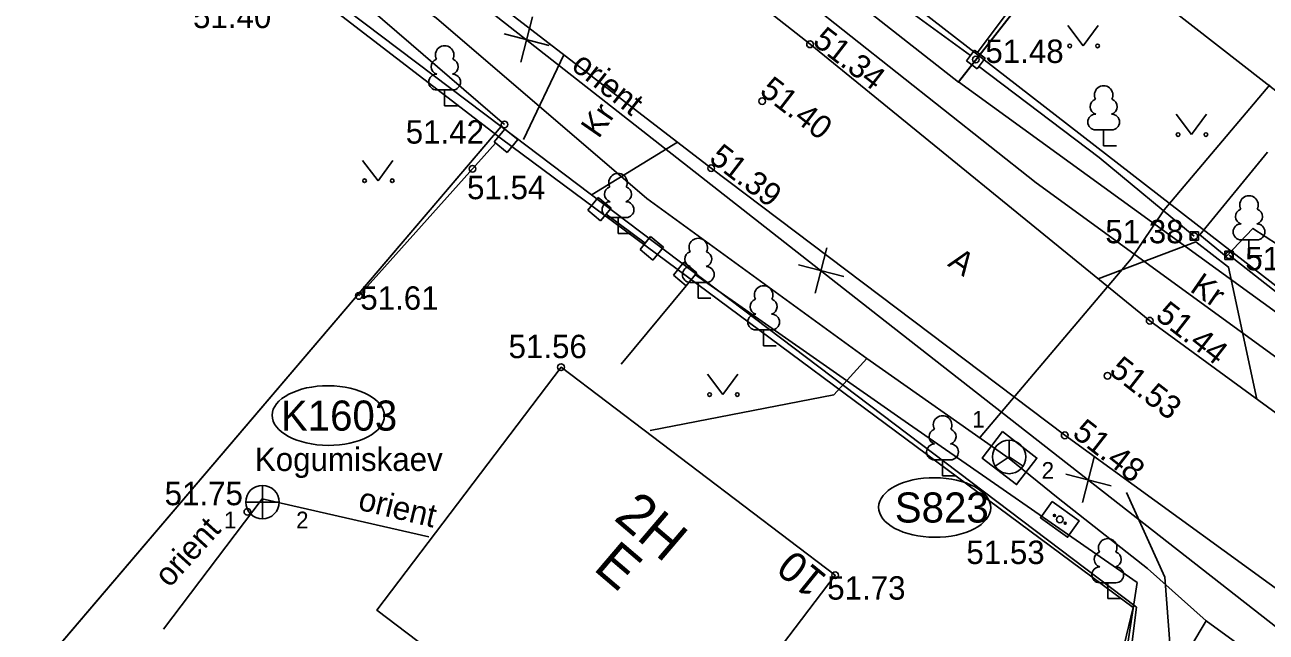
# Model space of a CAD drawing. Extents: x 640535 to 641271, y 6455287 to 6455891.
# Drawn here: x 641018.71 to 641055.84, y 6455800.76 to 6455818.93 of the extents above; entities that cross this region are included whole.
import ezdxf

# ---------------------------------------------------------------- set-up
doc = ezdxf.new("R2010")
doc.units = 0
for name, color, linetype in [('AED', 7, 'Continuous'), ('HALJASTUS', 7, 'Continuous'), ('HOONE', 7, 'Continuous'), ('KAEVU_NR', 7, 'Continuous'), ('KKAEV', 7, 'Continuous'), ('KORGUS', 7, 'Continuous'), ('KTRASS', 7, 'Continuous'), ('MOOTPIIR', 7, 'Continuous'), ('MPKAABEL', 7, 'Continuous'), ('PIIR', 7, 'Continuous'), ('POST', 7, 'Continuous'), ('PUU', 7, 'Continuous'), ('SIKAEV', 7, 'Continuous'), ('SITRASS', 7, 'Continuous'), ('TEE', 7, 'Continuous'), ('TORU_NR', 7, 'Continuous')]:
    doc.layers.add(name, color=color, linetype=linetype)

msp = doc.modelspace()

# ---------------------------------------------------------------- linework, layer by layer
at = {"layer": 'AED'}
for p, q in [((641050.753, 6455822.86), (641047.201, 6455818.097)), ((641033.057, 6455815.948), (641027.691, 6455820.571)), ((641044.002, 6455820.197), (641046.992, 6455818.007)), ((641046.873, 6455817.85), (641047.114, 6455818.169)), ((641047.114, 6455818.169), (641047.433, 6455817.929)), ((641046.873, 6455817.85), (641047.193, 6455817.609)), ((641047.193, 6455817.609), (641047.433, 6455817.929)), ((641050.84, 6455814.958), (641047.233, 6455817.694)), ((641032.746, 6455815.426), (641033.064, 6455815.812)), ((641033.064, 6455815.812), (641033.45, 6455815.494)), ((641033.132, 6455815.108), (641033.45, 6455815.494)), ((641028.698, 6455810.818), (641032.787, 6455815.393)), ((641032.746, 6455815.426), (641033.132, 6455815.108)), ((641053.689, 6455812.608), (641050.84, 6455814.958)), ((641035.543, 6455813.38), (641035.86, 6455813.766)), ((641035.86, 6455813.766), (641036.246, 6455813.448)), ((641035.543, 6455813.38), (641035.929, 6455813.062)), ((641035.929, 6455813.062), (641036.246, 6455813.448)), ((641037.261, 6455812.394), (641036.095, 6455813.264)), ((641037.109, 6455812.21), (641037.427, 6455812.596)), ((641037.427, 6455812.596), (641037.813, 6455812.278)), ((641053.564, 6455812.733), (641053.814, 6455812.733)), ((641053.564, 6455812.483), (641053.564, 6455812.733)), ((641053.814, 6455812.483), (641053.814, 6455812.733)), ((641037.109, 6455812.21), (641037.495, 6455811.892)), ((641037.495, 6455811.892), (641037.813, 6455812.278)), ((641053.564, 6455812.483), (641053.814, 6455812.483)), ((641054.603, 6455812.16), (641054.853, 6455812.16)), ((641054.603, 6455811.91), (641054.603, 6455812.16)), ((641054.853, 6455811.91), (641054.853, 6455812.16)), ((641038.106, 6455811.443), (641038.424, 6455811.829)), ((641038.424, 6455811.829), (641038.81, 6455811.511)), ((641054.603, 6455811.91), (641054.853, 6455811.91)), ((641038.106, 6455811.443), (641038.492, 6455811.125)), ((641038.492, 6455811.125), (641038.81, 6455811.511))]:
    msp.add_line(p, q, dxfattribs=at)
for points in [[(641064.644, 6455804.438), (641060.616, 6455807.424), (641054.728, 6455812.035)], [(641051.372, 6455798.282), (641051.977, 6455802.245), (641044.914, 6455807.153), (641038.741, 6455811.467)]]:
    msp.add_lwpolyline(points, dxfattribs=at)
at = {"layer": 'HALJASTUS'}
for p, q in [((641049.904, 6455818.907), (641050.367, 6455818.3)), ((641050.367, 6455818.3), (641050.813, 6455818.907)), ((641053.144, 6455816.254), (641053.607, 6455815.647)), ((641053.607, 6455815.647), (641054.053, 6455816.254)), ((641028.807, 6455814.872), (641029.271, 6455814.266)), ((641029.271, 6455814.266), (641029.716, 6455814.872)), ((641039.127, 6455808.474), (641039.591, 6455807.867)), ((641039.591, 6455807.867), (641040.036, 6455808.474))]:
    msp.add_line(p, q, dxfattribs=at)
for centre in [(641049.966, 6455818.3), (641050.795, 6455818.3), (641053.206, 6455815.647), (641054.035, 6455815.647), (641028.87, 6455814.266), (641029.698, 6455814.266), (641039.19, 6455807.867), (641040.019, 6455807.867)]:
    msp.add_circle(centre, 0.055, dxfattribs=at)
at = {"layer": 'HOONE'}
for points in [[(641056.412, 6455823.839), (641052.967, 6455819.414), (641062.143, 6455812.27), (641065.665, 6455816.794)], [(641038.795, 6455797.103), (641037.359, 6455795.257), (641029.234, 6455801.422), (641034.745, 6455808.686), (641042.947, 6455802.463), (641041.156, 6455800.103), (641043.458, 6455798.356), (641041.116, 6455795.342), (641038.795, 6455797.103)]]:
    msp.add_lwpolyline(points, dxfattribs=at)
at = {"layer": 'KAEVU_NR'}
for centre in [(641027.782, 6455807.239), (641045.923, 6455804.489)]:
    msp.add_ellipse(centre, major_axis=(1.678, -0.009), ratio=0.531431, dxfattribs=at)
at = {"layer": 'KKAEV'}
for p, q in [((641025.815, 6455804.149), (641025.815, 6455805.149)), ((641025.315, 6455804.649), (641026.315, 6455804.649))]:
    msp.add_line(p, q, dxfattribs=at)
msp.add_circle((641025.815, 6455804.649), 0.5, dxfattribs=at)
at = {"layer": 'KORGUS'}
for centre in [(641042.194, 6455818.346), (641047.153, 6455817.889), (641040.764, 6455816.646), (641033.057, 6455815.948), (641032.099, 6455814.622), (641039.235, 6455814.642), (641053.689, 6455812.608), (641054.728, 6455812.035), (641028.698, 6455810.818), (641052.356, 6455810.077), (641034.745, 6455808.686), (641051.092, 6455808.43), (641049.813, 6455806.648), (641025.364, 6455804.361), (641049.667, 6455804.134), (641042.947, 6455802.463)]:
    msp.add_circle(centre, 0.1, dxfattribs=at)
at = {"layer": 'KTRASS'}
for p, q in [((641022.853, 6455800.852), (641025.809, 6455804.746)), ((641025.809, 6455804.746), (641030.789, 6455803.613))]:
    msp.add_line(p, q, dxfattribs=at)
at = {"layer": 'MOOTPIIR'}
msp.add_lwpolyline([(640883.197, 6455640.102), (640959.064, 6455695.966), (640908.64, 6455735.05), (640894.56, 6455746.37), (640890.874, 6455748.344), (640902.45, 6455758.84), (640933.859, 6455733.693), (640953.44, 6455718.021), (640970.998, 6455703.463), (640986.989, 6455723.336), (641017.264, 6455760.189), (641032.07, 6455775.799), (641051.147, 6455798.516), (641051.858, 6455801.496), (641032.967, 6455815.517), (641005.929, 6455836.294), (641012.04, 6455844.39), (641029.954, 6455831.417), (641064.672, 6455804.495), (641082.142, 6455790.946), (641104.559, 6455773.627), (641137.854, 6455747.73), (641156.319, 6455733.669)], dxfattribs=at)
at = {"layer": 'MPKAABEL'}
msp.add_lwpolyline([(641011.401, 6455843.543), (641015.49, 6455839.63), (641023.51, 6455833.5), (641032.31, 6455826.5), (641040.64, 6455820.79), (641048.96, 6455814.2), (641057.58, 6455807.93), (641074.37, 6455794.42), (641082.76, 6455787.76), (641091.37, 6455781.35), (641099.71, 6455775.58), (641107.94, 6455768.95), (641115.79, 6455762.78), (641123.56, 6455757.11), (641127.97, 6455754.42), (641128.82, 6455754.51), (641130.86, 6455755.72), (641135.99, 6455761.83)], dxfattribs=at)
at = {"layer": 'PIIR'}
for points in [[(641029.34, 6455830.8), (641046.64, 6455817.21), (641067.32, 6455843.61), (641055.55, 6455852.8), (641049.71, 6455856.81)], [(640970.1, 6455811.99), (640946.14, 6455792.14), (640941.6, 6455788.51), (640964.64, 6455771.22), (640983.74, 6455793.33), (641000.63, 6455777.96), (641032.96, 6455815.89), (640995.15, 6455844.43), (640974.67, 6455815.16)], [(641067.32, 6455843.61), (641046.64, 6455817.22), (641064.46, 6455804.29), (641084.65, 6455830.08)], [(641051.96, 6455801.51), (641032.96, 6455815.89), (641015.67, 6455795.61), (641034.35, 6455778.1), (641051.58, 6455798.5)]]:
    msp.add_lwpolyline(points, close=True, dxfattribs=at)
at = {"layer": 'POST'}
msp.add_lwpolyline([(641049.435, 6455804.669), (641050.248, 6455804.087), (641049.899, 6455803.599), (641049.086, 6455804.182)], close=True, dxfattribs=at)
for centre, radius in [((641049.504, 6455804.251), 0.0304), ((641049.504, 6455804.251), 0.029), ((641049.504, 6455804.251), 0.0277), ((641049.504, 6455804.251), 0.0263), ((641049.504, 6455804.251), 0.0249), ((641049.504, 6455804.251), 0.0236), ((641049.504, 6455804.251), 0.0222), ((641049.504, 6455804.251), 0.0209), ((641049.504, 6455804.251), 0.0195), ((641049.504, 6455804.251), 0.0181), ((641049.504, 6455804.251), 0.0168), ((641049.504, 6455804.251), 0.0154), ((641049.504, 6455804.251), 0.014), ((641049.504, 6455804.251), 0.0127), ((641049.504, 6455804.251), 0.0113), ((641049.504, 6455804.251), 0.00996), ((641049.504, 6455804.251), 0.0086), ((641049.504, 6455804.251), 0.00724), ((641049.504, 6455804.251), 0.00587), ((641049.504, 6455804.251), 0.00451), ((641049.504, 6455804.251), 0.00315), ((641049.504, 6455804.251), 0.00179), ((641049.504, 6455804.251), 0.000426), ((641049.83, 6455804.018), 0.0304), ((641049.83, 6455804.018), 0.029), ((641049.83, 6455804.018), 0.0277), ((641049.83, 6455804.018), 0.0263), ((641049.83, 6455804.018), 0.0249), ((641049.83, 6455804.018), 0.0236), ((641049.83, 6455804.018), 0.0222), ((641049.83, 6455804.018), 0.0209), ((641049.83, 6455804.018), 0.0195), ((641049.83, 6455804.018), 0.0181), ((641049.83, 6455804.018), 0.0168), ((641049.83, 6455804.018), 0.0154), ((641049.83, 6455804.018), 0.014), ((641049.83, 6455804.018), 0.0127), ((641049.83, 6455804.018), 0.0113), ((641049.83, 6455804.018), 0.00996), ((641049.83, 6455804.018), 0.0086), ((641049.83, 6455804.018), 0.00724), ((641049.83, 6455804.018), 0.00587), ((641049.83, 6455804.018), 0.00451), ((641049.83, 6455804.018), 0.00315), ((641049.83, 6455804.018), 0.00179), ((641049.83, 6455804.018), 0.000426)]:
    msp.add_circle(centre, radius, dxfattribs=at)
at = {"layer": 'PUU'}
for p, q in [((641031.504, 6455816.98), (641031.024, 6455816.98)), ((641031.264, 6455816.505), (641031.264, 6455816.98)), ((641031.644, 6455816.505), (641031.264, 6455816.505)), ((641051.218, 6455815.783), (641050.738, 6455815.783)), ((641050.978, 6455815.308), (641050.978, 6455815.783)), ((641051.358, 6455815.308), (641050.978, 6455815.308)), ((641036.691, 6455813.162), (641036.211, 6455813.162)), ((641036.451, 6455812.687), (641036.451, 6455813.162)), ((641036.831, 6455812.687), (641036.451, 6455812.687)), ((641055.565, 6455812.495), (641055.085, 6455812.495)), ((641055.325, 6455812.02), (641055.325, 6455812.495)), ((641055.705, 6455812.02), (641055.325, 6455812.02)), ((641039.091, 6455811.222), (641038.611, 6455811.222)), ((641038.851, 6455810.747), (641038.851, 6455811.222)), ((641039.231, 6455810.747), (641038.851, 6455810.747)), ((641041.046, 6455809.8), (641040.566, 6455809.8)), ((641040.806, 6455809.325), (641040.806, 6455809.8)), ((641041.186, 6455809.325), (641040.806, 6455809.325)), ((641046.399, 6455805.913), (641045.919, 6455805.913)), ((641046.159, 6455805.438), (641046.159, 6455805.913)), ((641046.539, 6455805.438), (641046.159, 6455805.438)), ((641051.34, 6455802.238), (641050.86, 6455802.238)), ((641051.1, 6455801.763), (641051.1, 6455802.238)), ((641051.48, 6455801.763), (641051.1, 6455801.763))]:
    msp.add_line(p, q, dxfattribs=at)
for centre, radius, start, end in [((641031.264, 6455818.025), 0.277, 332.5799, 207.4201), ((641031.094, 6455817.677), 0.233, 109.0217, 253.1415), ((641031.434, 6455817.677), 0.233, 286.8508, 70.9859), ((641031.026, 6455817.217), 0.238, 90.0016, 269.3953), ((641031.501, 6455817.217), 0.238, 270.6047, 89.9984), ((641050.978, 6455816.828), 0.277, 332.5799, 207.4201), ((641050.808, 6455816.481), 0.233, 109.0217, 253.1415), ((641051.148, 6455816.481), 0.233, 286.8508, 70.9859), ((641050.74, 6455816.021), 0.238, 90.0016, 269.3953), ((641051.215, 6455816.021), 0.238, 270.6047, 89.9984), ((641036.451, 6455814.207), 0.277, 332.5799, 207.4201), ((641036.281, 6455813.859), 0.233, 109.0217, 253.1415), ((641036.621, 6455813.859), 0.233, 286.8508, 70.9859), ((641036.214, 6455813.399), 0.238, 90.0016, 269.3953), ((641036.689, 6455813.399), 0.238, 270.6047, 89.9984), ((641055.325, 6455813.54), 0.277, 332.5799, 207.4201), ((641055.155, 6455813.193), 0.233, 109.0217, 253.1415), ((641055.496, 6455813.193), 0.233, 286.8508, 70.9859), ((641055.088, 6455812.733), 0.238, 90.0016, 269.3953), ((641055.563, 6455812.733), 0.238, 270.6047, 89.9984), ((641038.851, 6455812.267), 0.277, 332.5799, 207.4201), ((641038.681, 6455811.92), 0.233, 109.0217, 253.1415), ((641039.021, 6455811.92), 0.233, 286.8508, 70.9859), ((641038.614, 6455811.459), 0.238, 90.0016, 269.3953), ((641039.089, 6455811.459), 0.238, 270.6047, 89.9984), ((641040.806, 6455810.845), 0.277, 332.5799, 207.4201), ((641040.636, 6455810.498), 0.233, 109.0217, 253.1415), ((641040.976, 6455810.498), 0.233, 286.8508, 70.9859), ((641040.569, 6455810.038), 0.238, 90.0016, 269.3953), ((641041.044, 6455810.038), 0.238, 270.6047, 89.9984), ((641046.159, 6455806.958), 0.277, 332.5799, 207.4201), ((641045.989, 6455806.611), 0.233, 109.0217, 253.1415), ((641046.329, 6455806.611), 0.233, 286.8508, 70.9859), ((641045.921, 6455806.151), 0.238, 90.0016, 269.3953), ((641046.396, 6455806.151), 0.238, 270.6047, 89.9984), ((641051.1, 6455803.283), 0.277, 332.5799, 207.4201), ((641050.93, 6455802.935), 0.233, 109.0217, 253.1415), ((641051.27, 6455802.935), 0.233, 286.8508, 70.9859), ((641050.863, 6455802.475), 0.238, 90.0016, 269.3953), ((641051.338, 6455802.475), 0.238, 270.6047, 89.9984)]:
    msp.add_arc(centre, radius, start, end, dxfattribs=at)
at = {"layer": 'SIKAEV'}
for p, q in [((641048.151, 6455806.501), (641048.151, 6455806.001)), ((641048.151, 6455806.001), (641047.736, 6455805.726)), ((641048.151, 6455806.001), (641048.566, 6455805.726))]:
    msp.add_line(p, q, dxfattribs=at)
msp.add_circle((641048.151, 6455806.001), 0.5, dxfattribs=at)
at = {"layer": 'SITRASS'}
for p, q in [((641033.542, 6455817.81), (641033.892, 6455819.165)), ((641033.04, 6455818.663), (641034.395, 6455818.312)), ((641042.348, 6455810.9), (641042.698, 6455812.255)), ((641041.845, 6455811.753), (641043.201, 6455811.403)), ((641050.347, 6455804.636), (641050.697, 6455805.991)), ((641049.844, 6455805.489), (641051.2, 6455805.139))]:
    msp.add_line(p, q, dxfattribs=at)
for points in [[(641007.609, 6455838.52), (641019.021, 6455829.914), (641031.103, 6455820.538), (641044.447, 6455810.068), (641067.192, 6455792.268), (641080.352, 6455782.05), (641092.395, 6455772.67), (641113.698, 6455756.109), (641136.058, 6455738.679), (641144.132, 6455732.357), (641159.305, 6455721.144), (641161.018, 6455720.071), (641161.277, 6455720.083), (641162.196, 6455720.319), (641164.362, 6455721.088), (641166.038, 6455721.814), (641171.924, 6455723.851), (641177.658, 6455725.582)], [(641015.821, 6455831.415), (641029.867, 6455819.967), (641031.024, 6455819.126), (641037.317, 6455813.729), (641043.894, 6455808.945), (641048.148, 6455805.956)], [(641055.946, 6455817.13), (641052.791, 6455813.393), (641051.803, 6455811.929), (641047.282, 6455806.594)], [(641043.894, 6455808.945), (641042.91, 6455807.86), (641037.417, 6455806.796)], [(641048.148, 6455805.956), (641049.62, 6455804.772), (641052.293, 6455802.663), (641054.049, 6455801.102), (641059.592, 6455797.058), (641066.796, 6455791.576), (641082.981, 6455779.118), (641107.375, 6455759.865), (641121.936, 6455748.774), (641124.13, 6455746.941), (641138.368, 6455736.105), (641162.075, 6455717.906), (641173.141, 6455709.6)], [(641012.117, 6455760.184), (641012.847, 6455760.354), (641017.264, 6455756.979), (641023.934, 6455764.664), (641030.118, 6455771.789), (641035.137, 6455777.565), (641046.033, 6455790.535), (641051.935, 6455797.873), (641053.097, 6455799.516), (641054.049, 6455801.102)]]:
    msp.add_lwpolyline(points, dxfattribs=at)
msp.add_lwpolyline([(641047.951, 6455806.76), (641047.341, 6455805.967), (641048.371, 6455805.174), (641048.981, 6455805.967)], close=True, dxfattribs=at)
at = {"layer": 'TEE'}
for p, q in [((641028.862, 6455822.626), (641039.235, 6455814.642)), ((641033.625, 6455815.494), (641034.834, 6455818.029)), ((641038.225, 6455815.419), (641035.675, 6455813.848)), ((641039.235, 6455814.642), (641049.813, 6455806.648)), ((641036.544, 6455808.776), (641038.492, 6455811.125))]:
    msp.add_line(p, q, dxfattribs=at)
for points in [[(641031.937, 6455826.422), (641042.194, 6455818.346), (641052.356, 6455810.077)], [(641055.882, 6455815.118), (641053.855, 6455812.646), (641054.642, 6455811.994), (641055.441, 6455812.838), (641056.182, 6455812.357), (641056.643, 6455812.572), (641056.839, 6455812.56), (641061.398, 6455809.246), (641063.532, 6455812.182)], [(641050.817, 6455811.329), (641053.736, 6455812.433), (641054.714, 6455811.683), (641055.563, 6455807.73)], [(641052.356, 6455810.077), (641060.327, 6455804.245), (641070.898, 6455796.058), (641081.165, 6455788.002), (641091.218, 6455780.268), (641101.431, 6455772.18), (641111.897, 6455764.345), (641121.847, 6455756.588)], [(641049.813, 6455806.648), (641058, 6455800.712), (641056.702, 6455799.699), (641055.524, 6455797.919), (641056.2, 6455796.895), (641061.201, 6455797.702), (641067.855, 6455792.793), (641078.191, 6455784.445), (641088.377, 6455776.365), (641098.501, 6455768.547), (641108.842, 6455760.597), (641118.891, 6455752.639), (641128.936, 6455745.063)], [(641051.664, 6455804.942), (641052.809, 6455802.405), (641052.963, 6455800.303), (641052.225, 6455797.751), (641044.166, 6455787.944), (641036.117, 6455778.195)]]:
    msp.add_lwpolyline(points, dxfattribs=at)

# ---------------------------------------------------------------- texts
at = {"layer": 'HOONE'}
for s, height, rotation, p in [('2H', 1.2, 319.5628, (641036.292, 6455804.144)), ('E', 1.2, 319.5628, (641035.677, 6455802.644)), ('10', 0.9, 140.9934, (641042.742, 6455802.423))]:
    msp.add_text(s, height=height, rotation=rotation, dxfattribs=at).set_placement(p)
at = {"layer": 'KAEVU_NR'}
for s, p in [('K1603', (641026.365, 6455806.789)), ('S823', (641044.73, 6455804.039))]:
    msp.add_text(s, height=0.9, dxfattribs=at).set_placement(p)
at = {"layer": 'KKAEV'}
msp.add_text('Kogumiskaev', height=0.7, dxfattribs=at).set_placement((641025.588, 6455805.581))
at = {"layer": 'KORGUS'}
for s, p in [(' 51.40', (641023.477, 6455818.831)), (' 51.48', (641047.18, 6455817.788)), (' 51.42', (641029.84, 6455815.375)), (' 51.54', (641031.674, 6455813.712)), (' 51.38', (641050.767, 6455812.394)), (' 51.37', (641054.955, 6455811.586)), (' 51.61', (641028.481, 6455810.406)), (' 51.56', (641032.916, 6455808.957)), (' 51.75', (641022.627, 6455804.557)), (' 51.53', (641046.612, 6455802.798)), (' 51.73', (641042.448, 6455801.732))]:
    msp.add_text(s, height=0.7, dxfattribs=at).set_placement(p)
for s, rotation, p in [(' 51.34', 322.3178, (641042.031, 6455818.525)), (' 51.40', 322.3178, (641040.445, 6455817.041)), (' 51.39', 322.3178, (641038.932, 6455815.025)), (' 51.44', 322.0775, (641052.284, 6455810.322)), (' 51.53', 322.0775, (641050.898, 6455808.675)), (' 51.48', 322.0775, (641049.8, 6455806.798))]:
    msp.add_text(s, height=0.7, rotation=rotation, dxfattribs=at).set_placement(p)
at = {"layer": 'KTRASS'}
for rotation, p in [(346.4831, (641028.642, 6455804.432)), (47.8514, (641023.034, 6455802.066))]:
    msp.add_text('orient', height=0.7, rotation=rotation, dxfattribs=at).set_placement(p)
at = {"layer": 'SITRASS'}
msp.add_text('orient', height=0.7, rotation=321.6864, dxfattribs=at).set_placement((641035.016, 6455817.633))
at = {"layer": 'TEE'}
for s, rotation, p in [('Kr', 55.3109, (641035.87, 6455815.501)), ('A', 325.3109, (641046.283, 6455811.736)), ('Kr', 325.3109, (641053.525, 6455810.975))]:
    msp.add_text(s, height=0.7, rotation=rotation, dxfattribs=at).set_placement(p)
at = {"layer": 'TORU_NR'}
for s, p in [('1', (641047.045, 6455806.879)), ('2', (641049.123, 6455805.348)), ('1', (641024.661, 6455803.865)), ('2', (641026.821, 6455803.865))]:
    msp.add_text(s, height=0.5, dxfattribs=at).set_placement(p)

doc.saveas('drawing.dxf')
